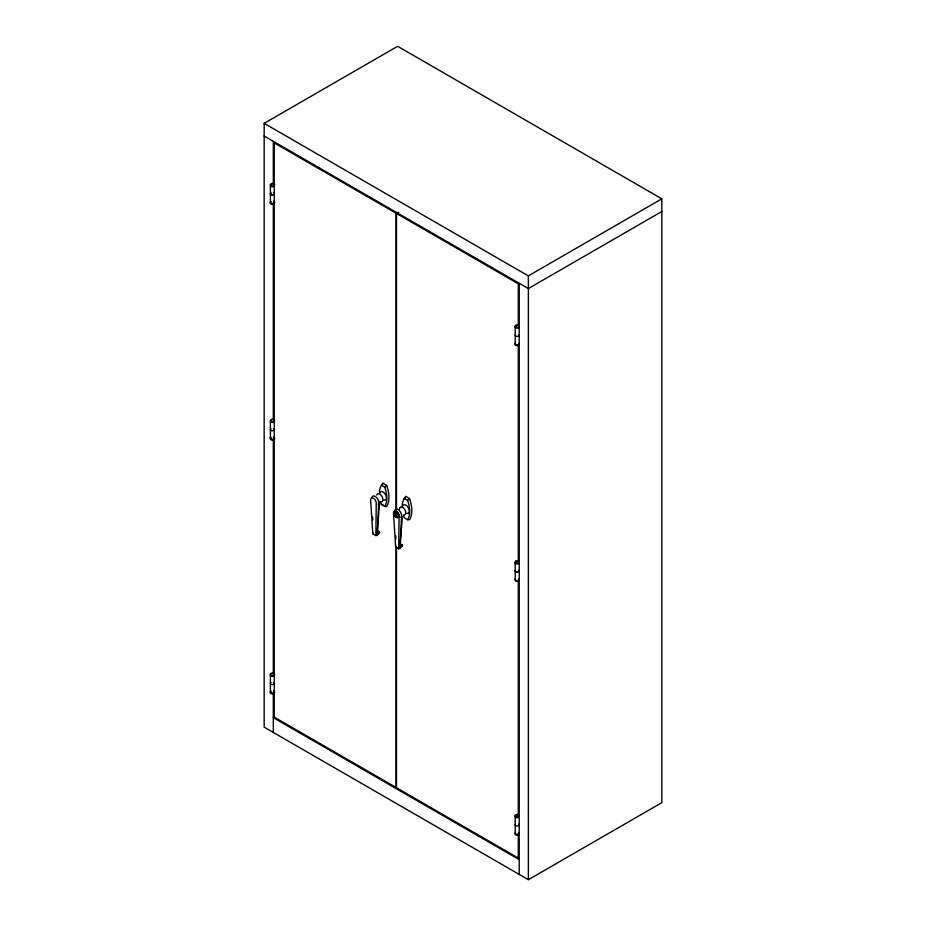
<?xml version="1.0" encoding="UTF-8"?>
<svg xmlns="http://www.w3.org/2000/svg" width="926" height="926" viewBox="0 0 926 926"><rect width="100%" height="100%" fill="white"/><g stroke="black" fill="none" stroke-linecap="round" stroke-linejoin="round"><path stroke-width="1.39" d="M375.875 535.61L376.234 503.096A3.97 2.292 60 0 0 373.433 498.234A3.97 2.292 60 0 0 370.62 499.855L372.808 533.839L375.875 535.61L377.148 535.309L379.544 533.075L379.602 531.883L377.692 530.795M398.736 548.805L399.083 516.291A3.97 2.292 60 0 0 396.282 511.43A3.97 2.292 60 0 0 393.481 513.05L395.657 547.034L398.736 548.805L402.393 546.271L402.451 545.078L399.592 543.435M377.148 535.309L378.722 502.436M399.997 548.505L401.571 515.632M379.498 503.293L377.229 533.665L379.602 531.883M402.359 516.488L400.078 546.861L402.451 545.078M372.808 533.839L373.34 533.11M379.394 492.1A25.187 14.538 60 0 1 381.419 485.293L383.005 483.233L386.663 485.351A27.676 15.985 60 0 1 386.663 506.545L384.741 506.51L381.419 504.589A25.187 14.538 60 0 1 380.794 502.714M402.197 506.939A25.187 14.538 60 0 1 404.268 498.489L405.866 496.429L409.524 498.547A27.676 15.985 60 0 1 409.524 519.741L407.602 519.706L404.268 517.784A25.187 14.538 60 0 1 403.643 515.909M384.741 506.51A25.187 14.538 60 0 0 384.741 487.215L386.663 485.351M407.602 519.706A25.187 14.538 60 0 0 407.602 500.41L409.524 498.547M264.165 123.355L397.636 46.3L661.835 198.835L661.835 802.645L528.364 879.7L264.165 727.165L264.165 123.355L528.364 275.89L661.835 198.835M396.49 510.006L396.49 213.478L398.689 212.216M661.835 211.498L528.364 288.553L264.165 136.029M395.9 516.395L396.675 516.835L396.675 513.71L395.9 513.27L396.397 516.106M381.419 504.589L383.005 504.427M396.49 213.478L518.305 283.807L518.305 325.755M381.419 485.293L384.741 487.215M404.268 498.489L407.602 500.41M273.309 717.662L519.22 859.641M395.726 535.946L395.853 538.828M372.611 517.044L372.75 519.914M528.364 275.89L528.364 879.7M519.22 283.287L519.22 874.422M518.305 344.565L518.305 561.538M518.305 580.336L518.305 814.66M518.305 833.469L518.305 858.055L396.49 787.737L396.49 546.166M515.215 326.924L515.215 343.639M515.215 562.684L515.215 579.398M515.215 816.443L515.215 833.157M396.039 509.74L396.039 213.211L274.223 142.882L274.223 717.141L396.039 787.47L396.039 547.347M273.309 141.308L273.309 183.198M273.309 203.419L273.309 420.091M273.309 438.878L273.309 674.336M273.309 693.111L273.309 732.443M270.404 185.57L270.404 202.285M270.404 421.33L270.404 438.044M270.404 675.089L270.404 691.803M405.171 497.69A27.676 15.985 60 0 1 405.866 496.429M402.671 506.209A4.769 2.755 60 0 1 408.32 507.714A4.769 2.755 60 0 1 406.815 513.363M399.928 507.622A4.445 2.558 60 0 1 405.137 510.226A4.445 2.558 60 0 1 403.458 514.972M399.511 509.184A4.445 2.558 60 0 1 399.615 508.305M394.626 511.615A4.908 2.836 60 0 1 399.002 510.272A4.908 2.836 60 0 1 401.108 517.368M394.048 513.386A3.16 1.817 60 0 0 397.393 517.541A3.16 1.817 60 0 0 397.393 513.085A3.16 1.817 60 0 0 394.048 513.386A3.334 1.864 58.5 0 0 396.351 517.356A3.334 1.864 58.5 0 0 398.643 516.037M394.87 514.543A3.16 1.817 60 0 1 394.65 512.46M396.224 511.546A3.16 1.817 60 0 1 396.803 511.8M397.381 512.217A3.16 1.817 60 0 1 398.736 514.196M398.956 514.949A3.16 1.817 60 0 1 399.037 515.655M382.322 484.495A27.676 15.985 60 0 1 383.005 483.233M379.822 493.014A4.769 2.755 60 0 1 385.471 494.53A4.769 2.755 60 0 1 383.954 500.167M376.755 495.109A4.445 2.558 60 0 1 380.331 494.553A4.445 2.558 60 0 1 382.913 499.924A4.445 2.558 60 0 1 379.787 501.429M371.893 497.459A4.908 2.836 60 0 1 376.569 497.493A4.908 2.836 60 0 1 378.248 504.172M273.459 420.311A2.037 1.181 0 0 1 274.108 422.001A2.037 1.181 0 0 1 271.133 422.221A2.037 1.181 0 0 1 271.005 420.497M273.506 437.801A2.141 1.239 0 0 1 274.189 439.584A2.141 1.239 0 0 1 271.063 439.815A2.141 1.239 0 0 1 270.924 437.998M273.506 436.968A2.141 1.239 0 0 1 274.189 438.75A2.141 1.239 0 0 1 271.063 438.993A2.141 1.239 0 0 1 270.924 437.165M273.459 428.622A2.037 1.181 0 0 1 274.108 430.312A2.037 1.181 0 0 1 271.133 430.532A2.037 1.181 0 0 1 271.005 428.807M519.104 562.059A2.141 1.239 0 0 1 517.252 563.911A2.141 1.239 0 0 1 515.4 562.059M516.187 561.607A2.141 1.239 0 0 1 518.317 561.607M519.104 579.607A2.141 1.239 0 0 1 517.252 581.47A2.141 1.239 0 0 1 515.4 579.607M519.104 578.785A2.141 1.239 0 0 1 517.252 580.637A2.141 1.239 0 0 1 515.4 578.785M519.011 570.404A2.037 1.181 0 0 1 517.518 572.152A2.037 1.181 0 0 1 515.284 570.694M519.011 570.497A2.037 1.181 0 0 1 517.518 572.256A2.037 1.181 0 0 1 515.284 570.786M519.104 326.299A2.141 1.239 0 0 1 518.317 327.989A2.141 1.239 0 0 1 515.4 327.538A2.141 1.239 0 0 1 516.187 325.848M519.104 343.847A2.141 1.239 0 0 1 517.252 345.711A2.141 1.239 0 0 1 515.4 343.847M519.104 343.025A2.141 1.239 0 0 1 517.252 344.877A2.141 1.239 0 0 1 515.4 343.025M519.011 334.645A2.037 1.181 0 0 1 517.252 336.404A2.037 1.181 0 0 1 515.493 334.645M273.459 184.552A2.037 1.181 0 0 1 273.876 186.404A2.037 1.181 0 0 1 270.681 186.149A2.037 1.181 0 0 1 271.908 184.436M273.506 202.042A2.141 1.239 0 0 1 274.189 203.824A2.141 1.239 0 0 1 271.063 204.067A2.141 1.239 0 0 1 270.924 202.238M273.506 201.208A2.141 1.239 0 0 1 274.189 202.991A2.141 1.239 0 0 1 271.063 203.234A2.141 1.239 0 0 1 270.924 201.405M273.459 192.863A2.037 1.181 0 0 1 274.108 194.553A2.037 1.181 0 0 1 271.133 194.877A2.037 1.181 0 0 1 271.005 193.14M271.005 193.048A2.037 1.181 0 0 0 271.133 194.784A2.037 1.181 0 0 0 274.108 194.553A2.037 1.181 0 0 0 273.459 192.955M519.104 815.829A2.141 1.239 0 0 1 517.252 817.681A2.141 1.239 0 0 1 515.4 815.829M516.187 815.378A2.141 1.239 0 0 1 518.317 815.378M519.104 833.377A2.141 1.239 0 0 1 517.252 835.229A2.141 1.239 0 0 1 515.4 833.377M519.011 832.578A2.037 1.181 0 0 1 517.252 834.338A2.037 1.181 0 0 1 515.493 832.578M519.011 824.175A2.037 1.181 0 0 1 517.518 825.923A2.037 1.181 0 0 1 515.284 824.453M273.506 674.024A2.141 1.239 0 0 1 274.189 675.795A2.141 1.239 0 0 1 271.063 676.038A2.141 1.239 0 0 1 270.924 674.221M273.506 691.572A2.141 1.239 0 0 1 274.189 693.342A2.141 1.239 0 0 1 271.063 693.586A2.141 1.239 0 0 1 270.924 691.768M273.506 690.738A2.141 1.239 0 0 1 274.189 692.521A2.141 1.239 0 0 1 271.063 692.752A2.141 1.239 0 0 1 270.924 690.935M273.459 682.381A2.037 1.181 0 0 1 274.108 684.071A2.037 1.181 0 0 1 271.133 684.302A2.037 1.181 0 0 1 271.005 682.566M270.924 421.365A2.141 1.239 0 0 0 274.513 420.809A2.141 1.239 0 0 0 271.885 419.304A2.141 1.239 0 0 0 270.924 421.365M515.736 562.719A2.141 1.239 0 0 0 519.324 562.175A2.141 1.239 0 0 0 516.696 560.658A2.141 1.239 0 0 0 515.736 562.719M515.736 326.971A2.141 1.239 0 0 0 519.324 326.415A2.141 1.239 0 0 0 516.696 324.899A2.141 1.239 0 0 0 515.736 326.971M271.364 185.802A2.141 1.239 0 0 0 274.582 184.737A2.141 1.239 0 0 0 271.364 183.661A2.141 1.239 0 0 0 271.364 185.802M515.736 816.489A2.141 1.239 0 0 0 519.324 815.933A2.141 1.239 0 0 0 516.696 814.417A2.141 1.239 0 0 0 515.736 816.489M271.364 675.332A2.141 1.239 0 0 0 274.582 674.255A2.141 1.239 0 0 0 271.364 673.19A2.141 1.239 0 0 0 271.364 675.332"/></g></svg>
